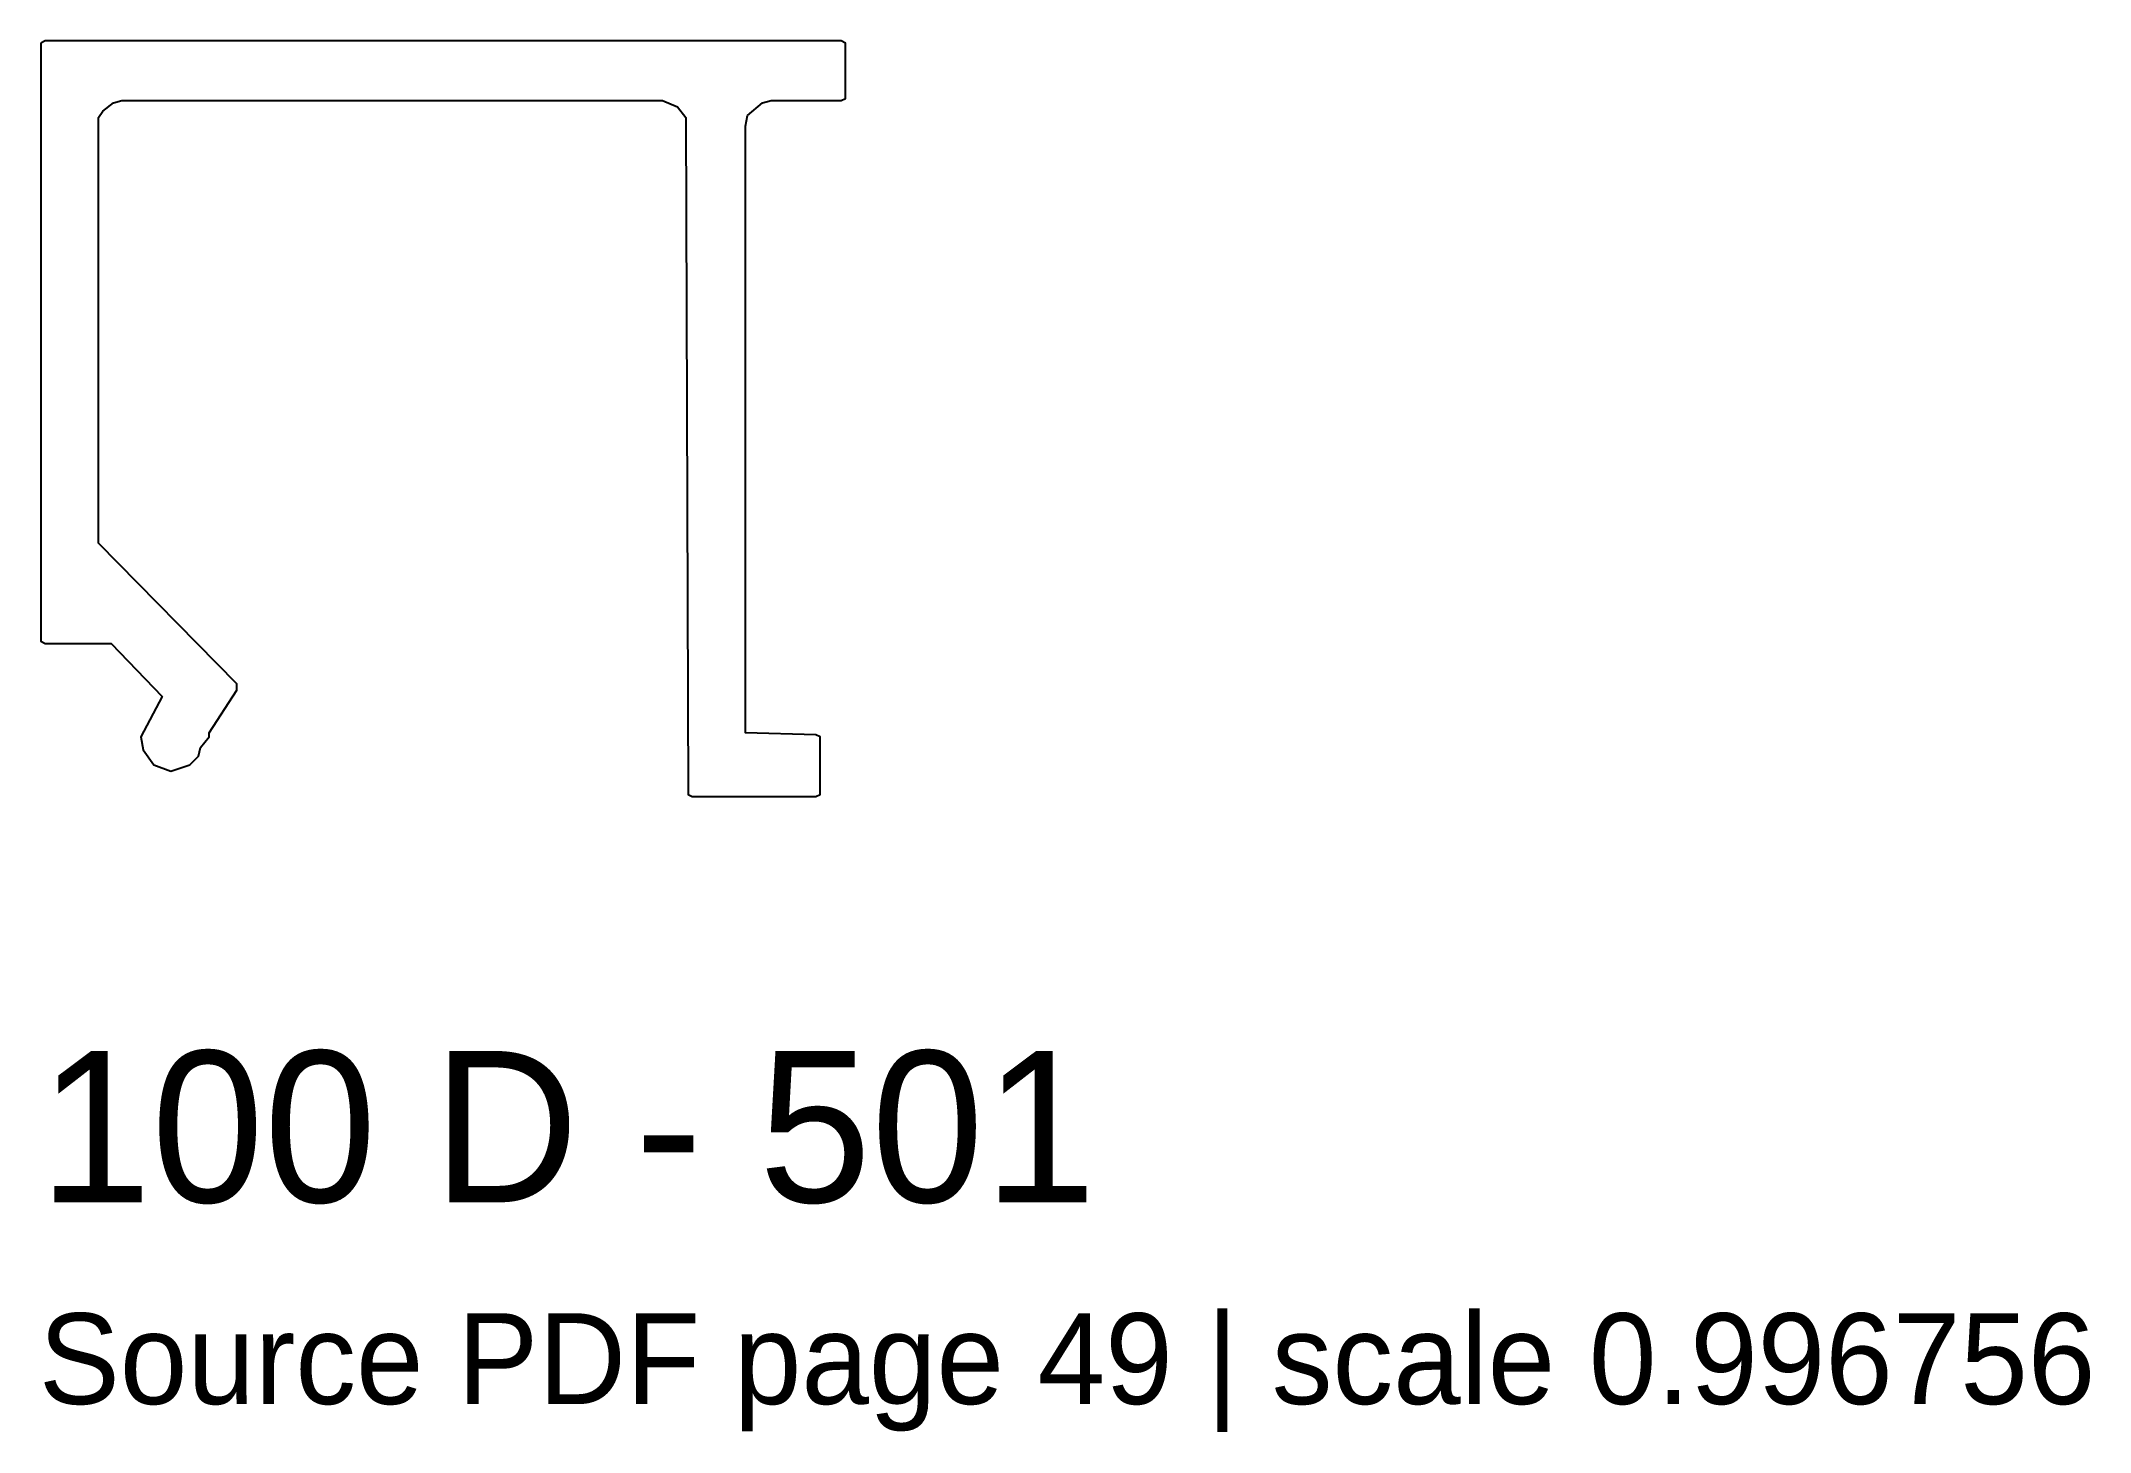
# Model space of a CAD drawing. Header units: millimetres. Extents: x 0 to 40.7, y -12.6 to 15.
import ezdxf

# ---------------------------------------------------------------- set-up
doc = ezdxf.new("R2010")
doc.units = ezdxf.units.MM
doc.layers.add('INFO', color=7, linetype='Continuous')
doc.layers.add('PROFILE', color=7, linetype='Continuous')

msp = doc.modelspace()

# ---------------------------------------------------------------- linework, layer by layer
at = {"layer": 'PROFILE'}
msp.add_lwpolyline([(0.042, 14.98), (0.042, 3.123), (0.127, 3.08), (1.435, 3.08), (2.447, 2.025), (2.025, 1.224), (2.068, 0.971), (2.279, 0.675), (2.616, 0.549), (2.996, 0.675), (3.165, 0.844), (3.207, 1.013), (3.376, 1.224), (3.376, 1.308), (3.924, 2.152), (3.924, 2.279), (1.181, 5.064), (1.181, 13.503), (1.266, 13.629), (1.477, 13.798), (1.646, 13.84), (12.363, 13.84), (12.659, 13.714), (12.828, 13.503), (12.87, 0.084), (12.954, 0.042), (15.402, 0.042), (15.486, 0.084), (15.486, 1.224), (15.402, 1.266), (14.009, 1.308), (14.009, 13.334), (14.051, 13.545), (14.347, 13.798), (14.515, 13.84), (15.908, 13.84), (15.992, 13.882), (15.992, 14.98), (15.908, 15.022), (0.127, 15.022)], close=True, dxfattribs=at)

# ---------------------------------------------------------------- texts
at = {"layer": 'INFO'}
for s, height, p in [('100 D - 501', 3, (0, -8)), ('Source PDF page 49 | scale 0.996756', 1.8, (0, -12))]:
    msp.add_text(s, height=height, dxfattribs=at).set_placement(p)

doc.saveas('drawing.dxf')
